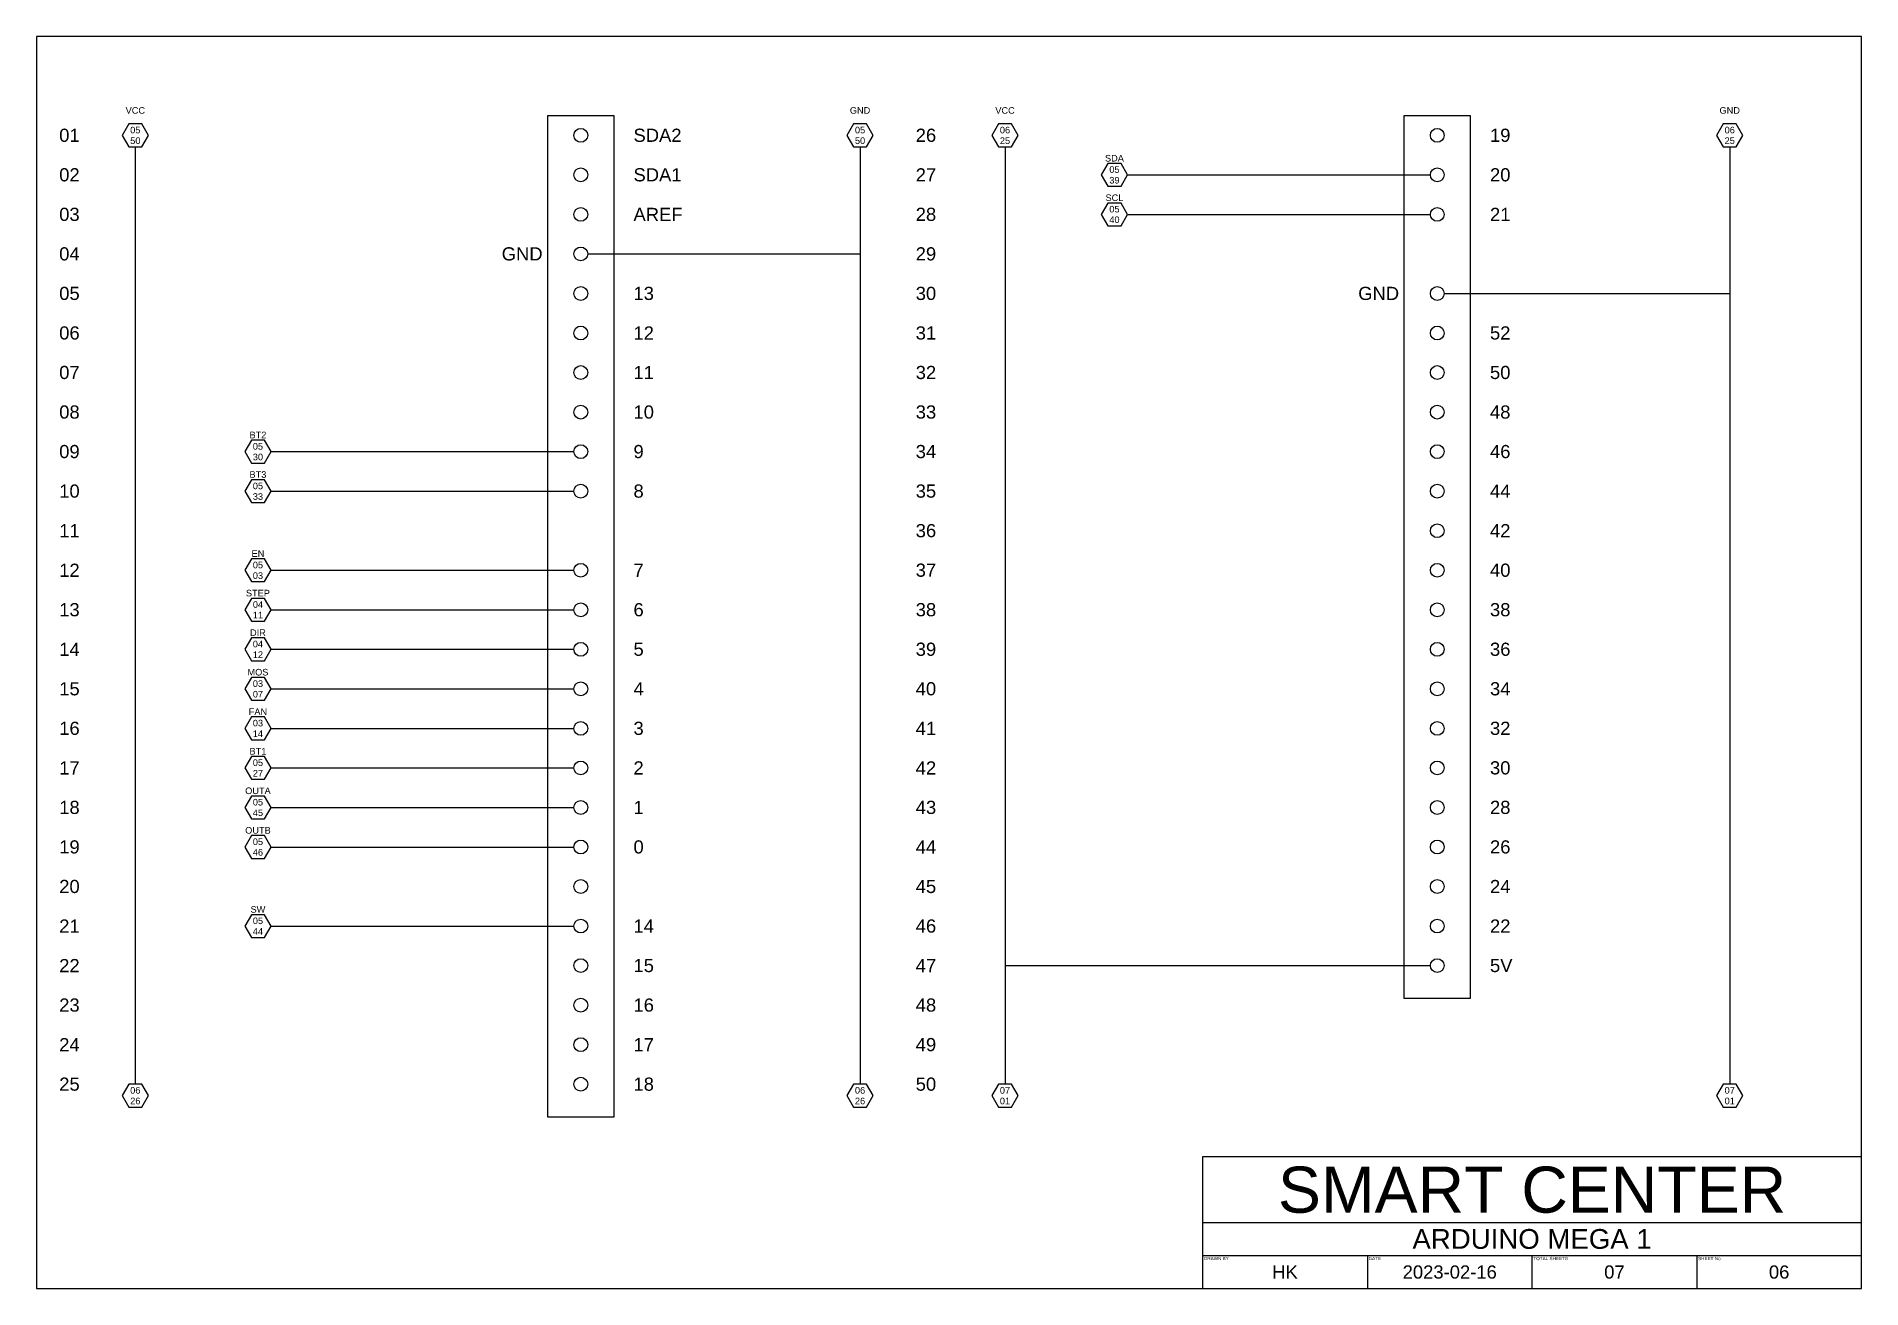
# Model space of a CAD drawing. Header units: millimetres. Extents: x 10 to 287, y 10 to 200.
import ezdxf
from ezdxf.enums import TextEntityAlignment as Align

# ---------------------------------------------------------------- set-up
doc = ezdxf.new("R2010")
doc.units = ezdxf.units.MM
doc.layers.add('SYMS', color=7, linetype='Continuous')
doc.layers.add('WIRES', color=7, linetype='Continuous')
doc.styles.add('Annotative', font='arial.ttf')
doc.styles.add('WD', font='romans.shx')

# ---------------------------------------------------------------- blocks, each defined once
blk = doc.blocks.new('PET TITLE BLOCK')
for p, q in [((287, 30), (187, 30)), ((187, 30), (187, 10)), ((187, 20.04), (287, 20.04)), ((187, 15), (287, 15)), ((212, 15), (212, 10)), ((237, 10), (237, 15)), ((262, 15), (262, 10))]:
    blk.add_line(p, q)
blk.add_lwpolyline([(10, 10), (287, 10), (287, 200), (10, 200)], close=True)
at = {"char_height": 0.5, "width": 7.3436, "attachment_point": 1, "style": 'Annotative'}
for s, insert in [('DRAWN BY', (187.2, 14.8)), ('DATE', (212.2, 14.8)), ('TOTAL SHEETS', (237.2, 14.8)), ('SHEET No.', (262.2, 14.8))]:
    blk.add_mtext(s, dxfattribs=dict(at, insert=insert))
at = {"style": 'Annotative'}
for tag, height, p in [('COMPANY', 7, (237, 25)), ('PROJECT', 3, (237, 17.52)), ('DRAWER', 2, (199.5, 12.5)), ('DATE', 2, (224.5, 12.5)), ('TOTALSHEETS', 2, (249.5, 12.5)), ('SHEETNO', 2, (274.5, 12.5))]:
    blk.add_attdef(tag, text='', height=height, dxfattribs=at).set_placement(p, align=Align.MIDDLE_CENTER)
blk = doc.blocks.new('HT0_02')
blk.add_circle((0, 0), 0.0699)
at = {"style": 'WD', "flags": 1}
for tag, p in [('X4TERM01', (-0.07, 0)), ('X2TERM01', (0, 0.07)), ('X1TERM01', (0.07, 0)), ('X8TERM01', (0, -0.07))]:
    blk.add_attdef(tag, p, '', height=0.01, dxfattribs=at)
blk = doc.blocks.new('GRID_2')
blk.add_lwpolyline([(-1, 1.73), (-2, 0), (-1, -1.73), (1, -1.73), (2, 0), (1, 1.73)], close=True)
at = {"style": 'Annotative'}
for tag, p in [('DESC', (0, 2.98)), ('W#', (0, 1.73)), ('P#', (0, 0)), ('L#', (0, -1.61))]:
    blk.add_attdef(tag, text='', height=1, dxfattribs=at).set_placement(p, align=Align.BOTTOM_CENTER)
blk = doc.blocks.new('WDDOT')
for radius in [0.03, 0.0187, 0.00929]:
    blk.add_circle((0, 0), radius)

msp = doc.modelspace()

# ---------------------------------------------------------------- linework, layer by layer
for p, q in [((10, 200), (10, 185)), ((25, 183.27), (25, 41)), ((135, 183.27), (135, 41)), ((157, 183.27), (157, 41)), ((267, 183.27), (267, 41))]:
    msp.add_line(p, q)
for points in [[(87.61, 188), (97.61, 188), (97.61, 36), (87.61, 36)], [(217.61, 188), (227.61, 188), (227.61, 54), (217.61, 54)]]:
    msp.add_lwpolyline(points, close=True)
at = {"layer": 'WIRES'}
for p, q in [((175.61, 179), (221.56, 179)), ((175.61, 173), (221.56, 173)), ((93.65, 167), (135, 167)), ((223.65, 161), (266.91, 161)), ((266.91, 161), (266.91, 161.04)), ((45.61, 137), (91.56, 137)), ((45.61, 131), (91.56, 131)), ((45.61, 119), (91.56, 119)), ((45.61, 113), (91.56, 113)), ((45.61, 107), (91.56, 107)), ((45.61, 101), (91.56, 101)), ((45.61, 95), (91.56, 95)), ((45.61, 89), (91.56, 89)), ((45.61, 83), (91.56, 83)), ((45.61, 77), (91.56, 77)), ((45.61, 65), (91.56, 65)), ((157, 59), (221.56, 59))]:
    msp.add_line(p, q, dxfattribs=at)

# ---------------------------------------------------------------- block references
for name, p, values in [('PET TITLE BLOCK', (0, 0), {'SHEETNO': '06', 'COMPANY': 'SMART CENTER', 'TOTALSHEETS': '07', 'DATE': '2023-02-16', 'DRAWER': 'HK', 'PROJECT': 'ARDUINO MEGA 1'}), ('GRID_2', (25, 185), {'DESC': 'VCC', 'P#': '05', 'L#': '50'}), ('GRID_2', (135, 185), {'DESC': 'GND', 'P#': '05', 'L#': '50'}), ('GRID_2', (157, 185), {'DESC': 'VCC', 'P#': '06', 'L#': '25'}), ('GRID_2', (267, 185), {'DESC': 'GND', 'P#': '06', 'L#': '25'}), ('GRID_2', (173.61, 179), {'W#': 'SDA', 'P#': '05', 'L#': '39'}), ('GRID_2', (173.61, 173), {'W#': 'SCL', 'P#': '05', 'L#': '40'}), ('GRID_2', (43.61, 137), {'W#': 'BT2', 'P#': '05', 'L#': '30'}), ('GRID_2', (43.61, 131), {'W#': 'BT3', 'P#': '05', 'L#': '33'}), ('GRID_2', (43.61, 119), {'W#': 'EN', 'P#': '05', 'L#': '03'}), ('GRID_2', (43.61, 113), {'W#': 'STEP', 'P#': '04', 'L#': '11'}), ('GRID_2', (43.61, 107), {'W#': 'DIR', 'P#': '04', 'L#': '12'}), ('GRID_2', (43.61, 101), {'W#': 'MOS', 'P#': '03', 'L#': '07'}), ('GRID_2', (43.61, 95), {'W#': 'FAN', 'P#': '03', 'L#': '14'}), ('GRID_2', (43.61, 89), {'W#': 'BT1', 'P#': '05', 'L#': '27'}), ('GRID_2', (43.61, 83), {'W#': 'OUTA', 'P#': '05', 'L#': '45'}), ('GRID_2', (43.61, 77), {'W#': 'OUTB', 'P#': '05', 'L#': '46'}), ('GRID_2', (43.61, 65), {'W#': 'SW', 'P#': '05', 'L#': '44'}), ('GRID_2', (25, 39.27), {'P#': '06', 'L#': '26'}), ('GRID_2', (135, 39.27), {'P#': '06', 'L#': '26'}), ('GRID_2', (157, 39.27), {'P#': '07', 'L#': '01'}), ('GRID_2', (267, 39.27), {'P#': '07', 'L#': '01'})]:
    msp.add_blockref(name, p).add_auto_attribs(values)
at = {"layer": 'SYMS', "xscale": 15, "yscale": 15, "zscale": 15}
for p in [(92.61, 185), (222.61, 185), (92.61, 179), (222.61, 179), (92.61, 173), (222.61, 173), (92.61, 167), (92.61, 161), (222.61, 161), (92.61, 155), (222.61, 155), (92.61, 149), (222.61, 149), (92.61, 143), (222.61, 143), (92.61, 137), (222.61, 137), (92.61, 131), (222.61, 131), (222.61, 125), (92.61, 119), (222.61, 119), (92.61, 113), (222.61, 113), (92.61, 107), (222.61, 107), (92.61, 101), (222.61, 101), (92.61, 95), (222.61, 95), (92.61, 89), (222.61, 89), (92.61, 83), (222.61, 83), (92.61, 77), (222.61, 77), (92.61, 71), (222.61, 71), (92.61, 65), (222.61, 65), (92.61, 59), (222.61, 59), (92.61, 53), (92.61, 47), (92.61, 41)]:
    msp.add_blockref('HT0_02', p, dxfattribs=at)
at = {"layer": 'SYMS'}
msp.add_blockref('WDDOT', (135, 167), dxfattribs=at)

# ---------------------------------------------------------------- texts
at = {"char_height": 2, "style": 'Annotative'}
for s, insert, width, attachment_point in [('01', (15, 185), 4.2196, 5), ('SDA2', (100.61, 185), 16.2592, 4), ('26', (145, 185), 4.2196, 5), ('19', (230.61, 185), 16.2592, 4), ('02', (15, 179), 4.2196, 5), ('SDA1', (100.61, 179), 16.2592, 4), ('27', (145, 179), 4.2196, 5), ('20', (230.61, 179), 16.2592, 4), ('03', (15, 173), 4.2196, 5), ('AREF', (100.61, 173), 16.2592, 4), ('28', (145, 173), 4.2196, 5), ('21', (230.61, 173), 16.2592, 4), ('04', (15, 167), 4.2196, 5), ('GND', (80.61, 167), 16.2592, 4), ('29', (145, 167), 4.2196, 5), ('05', (15, 161), 4.2196, 5), ('13', (100.61, 161), 16.2592, 4), ('30', (145, 161), 4.2196, 5), ('GND', (210.61, 161), 16.2592, 4), ('06', (15, 155), 4.2196, 5), ('12', (100.61, 155), 16.2592, 4), ('31', (145, 155), 4.2196, 5), ('52', (230.61, 155), 16.2592, 4), ('07', (15, 149), 4.2196, 5), ('11', (100.61, 149), 16.2592, 4), ('32', (145, 149), 4.2196, 5), ('50', (230.61, 149), 16.2592, 4), ('08', (15, 143), 4.2196, 5), ('10', (100.61, 143), 16.2592, 4), ('33', (145, 143), 4.2196, 5), ('48', (230.61, 143), 16.2592, 4), ('09', (15, 137), 4.2196, 5), ('9', (100.61, 137), 16.2592, 4), ('34', (145, 137), 4.2196, 5), ('46', (230.61, 137), 16.2592, 4), ('10', (15, 131), 4.2196, 5), ('8', (100.61, 131), 16.2592, 4), ('35', (145, 131), 4.2196, 5), ('44', (230.61, 131), 16.2592, 4), ('11', (15, 125), 4.2196, 5), ('36', (145, 125), 4.2196, 5), ('42', (230.61, 125), 16.2592, 4), ('12', (15, 119), 4.2196, 5), ('7', (100.61, 119), 16.2592, 4), ('37', (145, 119), 4.2196, 5), ('40', (230.61, 119), 16.2592, 4), ('13', (15, 113), 4.2196, 5), ('6', (100.61, 113), 16.2592, 4), ('38', (145, 113), 4.2196, 5), ('38', (230.61, 113), 16.2592, 4), ('39', (145, 107), 4.2196, 5), ('36', (230.61, 107), 16.2592, 4), ('14', (15, 107), 4.2196, 5), ('5', (100.61, 107), 16.2592, 4), ('15', (15, 101), 4.2196, 5), ('4', (100.61, 101), 16.2592, 4), ('40', (145, 101), 4.2196, 5), ('34', (230.61, 101), 16.2592, 4), ('16', (15, 95), 4.2196, 5), ('3', (100.61, 95), 16.2592, 4), ('41', (145, 95), 4.2196, 5), ('32', (230.61, 95), 16.2592, 4), ('17', (15, 89), 4.2196, 5), ('2', (100.61, 89), 16.2592, 4), ('42', (145, 89), 4.2196, 5), ('30', (230.61, 89), 16.2592, 4), ('18', (15, 83), 4.2196, 5), ('1', (100.61, 83), 16.2592, 4), ('43', (145, 83), 4.2196, 5), ('28', (230.61, 83), 16.2592, 4), ('19', (15, 77), 4.2196, 5), ('0', (100.61, 77), 16.2592, 4), ('44', (145, 77), 4.2196, 5), ('26', (230.61, 77), 16.2592, 4), ('20', (15, 71), 4.2196, 5), ('24', (230.61, 71), 16.2592, 4), ('45', (145, 71), 4.2196, 5), ('21', (15, 65), 4.2196, 5), ('14', (100.61, 65), 16.2592, 4), ('46', (145, 65), 4.2196, 5), ('22', (230.61, 65), 16.2592, 4), ('22', (15, 59), 4.2196, 5), ('15', (100.61, 59), 16.2592, 4), ('47', (145, 59), 4.2196, 5), ('5V', (230.61, 59), 16.2592, 4), ('23', (15, 53), 4.2196, 5), ('16', (100.61, 53), 16.2592, 4), ('48', (145, 53), 4.2196, 5), ('24', (15, 47), 4.2196, 5), ('17', (100.61, 47), 16.2592, 4), ('49', (145, 47), 4.2196, 5), ('25', (15, 41), 4.2196, 5), ('18', (100.61, 41), 16.2592, 4), ('50', (145, 41), 4.2196, 5)]:
    msp.add_mtext(s, dxfattribs=dict(at, insert=insert, width=width, attachment_point=attachment_point))

doc.saveas('drawing.dxf')
